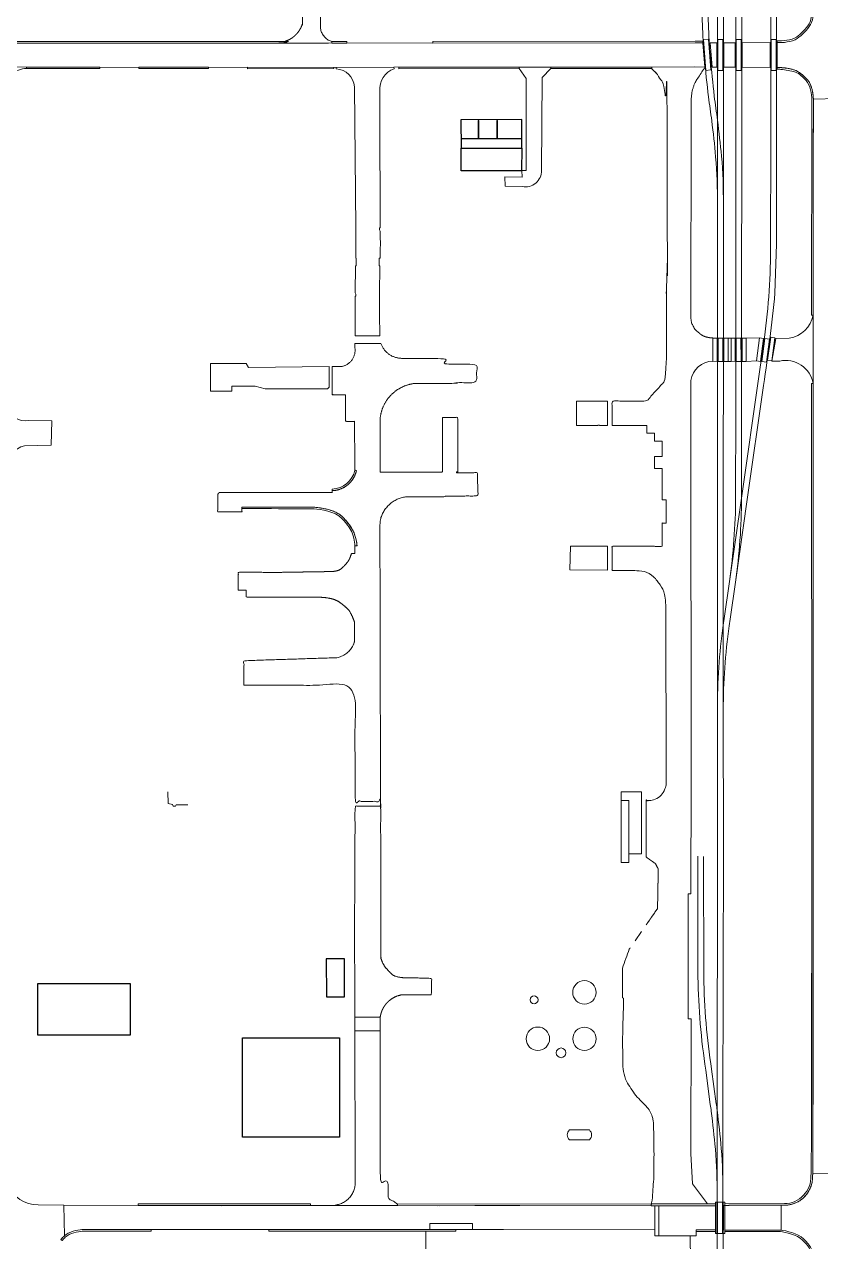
# Model space of a CAD drawing. Header units: millimetres. Extents: x 0 to 840, y 0 to 594.
# Drawn here: x 723.16 to 735.45, y 183.32 to 202.11 of the extents above; entities that cross this region are included whole.
import ezdxf

# ---------------------------------------------------------------- set-up
doc = ezdxf.new("R2010")
doc.units = ezdxf.units.MM
doc.layers.add('AC-0000-BESTAAND-co-06', color=1, linetype='Continuous')

msp = doc.modelspace()

# ---------------------------------------------------------------- linework, layer by layer
at = {"layer": 'AC-0000-BESTAAND-co-06', "linetype": 'Continuous', "lineweight": 13, "transparency": 33554687}
for p, q in [((733.634, 201.825), (733.664, 201.45)), ((733.745, 201.825), (733.852, 201.825)), ((733.961, 201.826), (734.135, 201.826)), ((734.244, 201.826), (734.674, 201.827)), ((735.341, 200.956), (735.707, 200.962)), ((734.759, 197.262), (734.7, 196.909)), ((728.261, 186.574), (728.652, 186.574)), ((735.741, 184.368), (735.332, 184.374)), ((734.845, 183.883), (734.846, 183.499)), ((729.356, 183.483), (729.356, 183.419)), ((733.829, 183.501), (733.529, 183.501))]:
    msp.add_line(p, q, dxfattribs=at)
at = {"layer": 'AC-0000-BESTAAND-co-06', "linetype": 'Continuous', "lineweight": 30, "transparency": 33554687}
msp.add_line((729.9, 200.346), (730.837, 200.346), dxfattribs=at)
at = {"layer": 'AC-0000-BESTAAND-co-06', "linetype": 'Continuous', "lineweight": 13, "transparency": 33554687, "flags": 128}
for points in [[(733.588, 220.795), (733.595, 205.233), (733.595, 203.928), (733.601, 203.082), (733.616, 202.438), (733.635, 201.959)], [(733.678, 220.794), (733.686, 203.929), (733.692, 203.084), (733.706, 202.441), (733.727, 201.955)], [(733.847, 154.975), (733.846, 162.846), (733.846, 164.163), (733.855, 180.526), (733.857, 181.816), (733.856, 183.302), (733.855, 184.029), (733.855, 185.349), (733.86, 189.422), (733.859, 191.528), (733.86, 192.82), (733.862, 199.331), (733.86, 200.628), (733.862, 201.931), (733.857, 220.789)], [(733.938, 154.975), (733.935, 156.29), (733.938, 162.847), (733.938, 164.162), (733.948, 181.824), (733.948, 182.005), (733.947, 183.304), (733.944, 184.02), (733.942, 185.344), (733.951, 189.418), (733.95, 191.526), (733.95, 192.834), (733.952, 199.332), (733.952, 201.936), (733.947, 220.791)], [(733.634, 201.825), (733.514, 201.825), (727.852, 201.819), (722.539, 201.82), (722.074, 201.821), (714.579, 201.822)], [(733.682, 201.399), (733.646, 201.877), (733.723, 201.882), (733.759, 201.406), (733.682, 201.399)], [(733.745, 201.825), (733.776, 201.449), (733.849, 201.448), (733.852, 201.825)], [(733.868, 201.399), (733.868, 201.877), (733.945, 201.876), (733.945, 201.399), (733.868, 201.399)], [(733.961, 201.826), (733.959, 201.448), (734.132, 201.446), (734.135, 201.826)], [(734.15, 201.397), (734.151, 201.874), (734.228, 201.874), (734.226, 201.397), (734.15, 201.397)], [(734.244, 201.826), (734.242, 201.446), (734.674, 201.443), (734.674, 201.827)], [(734.69, 201.395), (734.69, 201.874), (734.767, 201.874), (734.766, 201.396), (734.69, 201.395)], [(723.19, 201.45), (724.325, 201.449), (724.325, 201.426), (723.191, 201.426), (723.19, 201.45)], [(727.972, 201.444), (723.19, 201.45)], [(726.603, 201.423), (727.936, 201.425), (727.936, 201.444), (726.603, 201.446), (726.603, 201.423)], [(728.865, 201.447), (733.512, 201.451), (733.664, 201.45)], [(734.635, 196.924), (734.683, 197.279), (734.748, 197.27), (734.699, 196.915), (734.635, 196.924)], [(733.855, 196.908), (733.789, 196.907), (733.789, 197.267), (733.854, 197.266), (733.855, 196.908)], [(733.87, 196.907), (733.869, 197.266), (733.942, 197.267), (733.943, 196.907), (733.87, 196.907)], [(733.96, 196.906), (733.96, 197.266), (734.025, 197.265), (734.024, 196.906), (733.96, 196.906)], [(734.07, 196.906), (734.024, 196.906), (734.025, 197.265), (734.07, 197.265), (734.07, 196.906)], [(734.07, 196.906), (734.07, 197.265), (734.134, 197.265), (734.133, 196.908), (734.07, 196.906)], [(734.15, 196.904), (734.15, 197.266), (734.223, 197.266), (734.224, 196.907), (734.15, 196.904)], [(734.305, 196.906), (734.24, 196.906), (734.24, 197.265), (734.305, 197.265), (734.305, 196.906)], [(734.461, 196.913), (734.305, 196.906), (734.305, 197.265), (734.509, 197.269), (734.461, 196.913)], [(734.526, 196.904), (734.461, 196.913), (734.509, 197.269), (734.573, 197.261), (734.526, 196.904)], [(734.543, 196.905), (734.591, 197.262), (734.664, 197.252), (734.616, 196.896), (734.543, 196.905)], [(725.681, 190.064), (725.503, 190.063), (725.492, 190.041), (725.456, 190.041), (725.444, 190.066), (725.378, 190.084), (725.375, 190.263)], [(732.589, 187.964), (732.688, 188.107)], [(733.708, 183.903), (733.473, 184.211), (733.451, 184.683)], [(733.828, 183.873), (732.834, 183.873), (730.106, 183.878), (729.568, 183.875), (728.918, 183.879), (727.945, 183.878), (727.575, 183.878), (724.913, 183.878), (723.768, 183.882), (723.776, 183.41)], [(732.834, 183.873), (732.84, 183.903), (733.828, 183.903), (733.828, 183.873), (732.834, 183.873)], [(732.895, 183.873), (732.895, 183.503)], [(732.955, 183.873), (732.955, 183.412)], [(733.829, 183.449), (733.828, 183.928), (733.851, 183.928), (733.851, 183.449), (733.829, 183.449)], [(733.829, 183.501), (733.828, 183.873)], [(733.863, 183.449), (733.861, 183.928), (733.938, 183.928), (733.94, 183.449), (733.863, 183.449)], [(733.948, 183.449), (733.948, 183.928), (733.972, 183.928), (733.973, 183.449), (733.948, 183.449)], [(729.419, 183.507), (729.419, 183.6), (730.079, 183.601), (730.079, 183.508)], [(729.356, 183.419), (729.357, 183.188), (729.335, 183.188)], [(729.356, 183.507), (730.557, 183.51), (732.895, 183.503), (732.895, 183.412), (733.439, 183.412)], [(733.447, 182.657), (733.439, 183.412), (733.529, 183.412), (733.529, 183.501)], [(733.529, 183.501), (733.829, 183.501), (733.829, 183.477), (733.529, 183.477), (733.529, 183.501)]]:
    msp.add_lwpolyline(points, dxfattribs=at)
for points in [[(734.047, 193.511, 0.032628), (734.141, 194.802), (734.141, 194.802), (734.143, 196.141), (734.145, 201.931), (734.145, 220.789)], [(734.137, 193.499, 0.036963), (734.231, 194.798), (734.231, 194.798), (734.233, 196.134), (734.235, 201.934), (734.236, 220.788)], [(733.859, 191.528, -0.036124), (733.95, 192.834), (733.95, 192.834), (733.965, 192.939), (734.047, 193.511), (734.231, 194.798), (734.505, 196.712), (734.584, 197.276), (734.584, 197.276, 0.035355), (734.681, 198.717), (734.681, 198.717), (734.684, 200.272), (734.684, 201.976), (734.682, 220.669)], [(733.95, 191.526, -0.034923), (734.04, 192.823), (734.04, 192.823), (734.054, 192.926), (734.137, 193.499), (734.318, 194.774), (734.571, 196.537), (734.571, 196.537, 0.016347), (734.747, 197.961), (734.747, 197.961), (734.772, 198.718), (734.773, 200.272), (734.774, 201.977), (734.772, 220.669)], [(722.895, 201.099, -0.468645), (723.191, 201.426), (723.191, 201.426), (723.19, 201.45), (723.191, 201.426), (723.19, 201.45), (722.379, 201.451)], [(730.797, 201.449), (730.797, 201.426), (730.907, 201.271), (730.906, 199.853), (730.842, 199.853), (730.843, 199.75), (730.578, 199.753), (730.583, 199.61), (730.846, 199.605), (730.846, 199.605, 0.472704), (731.144, 199.854), (731.144, 199.854), (731.151, 201.29), (731.287, 201.425), (731.287, 201.449)], [(734.759, 197.262), (734.969, 197.265), (734.969, 197.265, 0.32724), (735.337, 197.622)], [(733.451, 184.683), (733.455, 186.759), (733.409, 186.758), (733.409, 188.688), (733.45, 188.689), (733.452, 190.425), (733.449, 196.004), (733.448, 196.611), (733.448, 196.611, -0.360069), (733.789, 196.911), (733.789, 196.911), (733.791, 197.268)], [(734.7, 196.909), (734.823, 196.911), (734.823, 196.911, -0.423892), (735.338, 196.568)], [(722.887, 195.267, -0.350428), (723.16, 195.604), (723.16, 195.604), (723.572, 195.613), (723.581, 195.991), (723.224, 195.992), (723.224, 195.992, -0.385621), (722.896, 196.205)], [(733.555, 189.268), (733.559, 187.403), (733.559, 187.403, 0.033825), (733.68, 185.969), (733.68, 185.969), (733.75, 185.438)], [(733.647, 189.266), (733.649, 187.404), (733.649, 187.404, 0.03488), (733.77, 185.983), (733.77, 185.983), (733.842, 185.45)], [(731.882, 185.044), (731.575, 185.044), (731.575, 185.044, 0.468182), (731.576, 184.893), (731.576, 184.893), (731.882, 184.893), (731.882, 184.893, 0.462303), (731.882, 185.044)], [(723.768, 183.882), (723.372, 183.888), (723.372, 183.888, -0.296047), (722.9, 184.197), (722.9, 184.197), (722.9, 184.197)]]:
    msp.add_lwpolyline(points, format="xyb", dxfattribs=at)
for points in [[(728.135, 201.82), (728.135, 201.845), (727.904, 201.845), (727.904, 201.82)], [(729.464, 201.821), (733.514, 201.825), (733.634, 201.825), (733.634, 201.849), (733.514, 201.849), (729.464, 201.846)], [(724.925, 201.448), (726.003, 201.446), (726.003, 201.427), (724.925, 201.428)], [(728.939, 201.424), (730.797, 201.426), (730.797, 201.449), (728.94, 201.447)], [(732.845, 201.426), (732.845, 201.45), (731.287, 201.449), (731.287, 201.425)], [(726.617, 196.815), (727.864, 196.826), (727.864, 196.507), (727.84, 196.482), (726.875, 196.482), (726.723, 196.524), (726.363, 196.524), (726.363, 196.448), (726.033, 196.448), (726.033, 196.875), (726.584, 196.874)], [(732.16, 196.294), (731.683, 196.294), (731.683, 195.918), (732.011, 195.918), (732.011, 195.922), (732.041, 195.922), (732.041, 195.918), (732.16, 195.918)], [(731.593, 194.054), (732.16, 194.054), (732.16, 193.683), (731.583, 193.69)], [(727.575, 183.878), (727.575, 183.902), (724.913, 183.902), (724.913, 183.878), (726.205, 183.876)], [(728.918, 183.903), (732.839, 183.897), (732.834, 183.873), (730.807, 183.877), (730.121, 183.878), (729.542, 183.875), (728.918, 183.879)], [(727.693, 183.483), (729.356, 183.483), (729.821, 183.484), (729.821, 183.508), (729.356, 183.507), (726.931, 183.508), (726.931, 183.483)]]:
    msp.add_lwpolyline(points, close=True, dxfattribs=at)
for points in [[(728.264, 197.301), (728.646, 197.301), (728.642, 197.642), (728.642, 197.763), (728.644, 197.913), (728.642, 197.913), (728.642, 197.943), (728.644, 197.948), (728.649, 198.384), (728.636, 198.384), (728.636, 198.498), (728.651, 198.498), (728.652, 198.648), (728.657, 198.711), (728.653, 198.838), (728.653, 198.916), (728.642, 198.939), (728.642, 198.969), (728.653, 198.969), (728.649, 200.733), (728.649, 200.796), (728.648, 201.08), (728.648, 201.08, -0.346985), (728.866, 201.422), (728.866, 201.422), (728.865, 201.447), (727.972, 201.444), (727.975, 201.421), (727.975, 201.421, -0.372184), (728.255, 201.147), (728.255, 201.147), (728.275, 198.969), (728.276, 198.969), (728.276, 198.939), (728.276, 198.937), (728.278, 198.7), (728.275, 198.498), (728.282, 198.498), (728.282, 198.384), (728.273, 198.384), (728.267, 197.966), (728.276, 197.943), (728.276, 197.913), (728.266, 197.913), (728.266, 197.911), (728.266, 197.855), (728.265, 197.615), (728.267, 197.554)], [(730.797, 201.449), (731.287, 201.449), (731.287, 201.425), (731.151, 201.29), (731.144, 199.854), (731.144, 199.854, -0.472704), (730.846, 199.605), (730.846, 199.605), (730.583, 199.61), (730.578, 199.753), (730.843, 199.75), (730.842, 199.853), (730.906, 199.853), (730.907, 201.271), (730.797, 201.426)], [(735.314, 196.568), (735.338, 196.568), (735.339, 189.913), (735.335, 185.02), (735.332, 184.374), (735.328, 184.33), (735.328, 184.33, -0.417578), (734.901, 183.883), (734.901, 183.883), (733.972, 183.881), (733.972, 183.905), (734.895, 183.907), (734.895, 183.907, 0.417578), (735.304, 184.335), (735.304, 184.335), (735.308, 184.375), (735.311, 185.02), (735.315, 189.913)], [(728.285, 195.22, -0.342726), (727.912, 194.912), (727.912, 194.912), (727.912, 194.936), (727.912, 194.936, 0.33928), (728.262, 195.228), (728.262, 195.228), (728.285, 195.22)]]:
    msp.add_lwpolyline(points, format="xyb", close=True, dxfattribs=at)
at = {"layer": 'AC-0000-BESTAAND-co-06', "linetype": 'Continuous', "lineweight": 30, "transparency": 33554687, "flags": 128}
for points in [[(730.837, 200.197), (730.837, 200.639), (729.9, 200.637), (729.901, 200.198)], [(730.178, 200.346), (730.178, 200.625), (730.167, 200.625), (730.167, 200.346)], [(730.463, 200.346), (730.463, 200.625), (730.452, 200.625), (730.452, 200.346)], [(729.901, 200.198), (730.837, 200.197), (730.836, 199.846), (729.901, 199.847), (729.901, 200.198)], [(728.103, 187.101), (728.102, 187.687), (727.82, 187.686), (727.821, 187.1), (728.103, 187.101)], [(728.023, 184.933), (726.529, 184.933), (726.529, 186.468), (728.023, 186.468), (728.023, 184.933)]]:
    msp.add_lwpolyline(points, dxfattribs=at)
at = {"layer": 'AC-0000-BESTAAND-co-06', "linetype": 'Continuous', "lineweight": 0, "transparency": 33554687, "flags": 128}
msp.add_lwpolyline([(732.492, 189.305), (732.688, 189.305), (732.688, 190.265), (732.371, 190.265), (732.372, 189.171), (732.492, 189.171)], close=True, dxfattribs=at)
msp.add_lwpolyline([(732.492, 189.305), (732.491, 190.131), (732.371, 190.131)], dxfattribs=at)
at = {"layer": 'AC-0000-BESTAAND-co-06', "linetype": 'Continuous', "lineweight": 30, "transparency": 33554687, "flags": 128}
msp.add_lwpolyline([(724.799, 186.513), (724.799, 187.301), (723.362, 187.302), (723.362, 186.514)], close=True, dxfattribs=at)
at = {"layer": 'AC-0000-BESTAAND-co-06', "linetype": 'Continuous', "lineweight": 13, "transparency": 33554687}
for centre, radius in [((731.806, 187.168), 0.181), ((731.028, 187.053), 0.0612), ((731.087, 186.452), 0.181), ((731.806, 186.451), 0.18), ((731.446, 186.235), 0.075)]:
    msp.add_circle(centre, radius, dxfattribs=at)
msp.add_arc((723.647, 200.795), 0.0504, 0, 0, dxfattribs=at)
for points, knots in [([(734.783, 201.442), (734.784, 201.57), (734.784, 201.699), (734.784, 201.827), (734.86, 201.824), (735.013, 201.835), (735.091, 201.889), (735.165, 201.94), (735.246, 202.027), (735.296, 202.104), (735.331, 202.16), (735.342, 202.259), (735.341, 202.312), (735.341, 202.386), (735.341, 202.459), (735.34, 202.532), (735.342, 204.75), (735.344, 206.967), (735.346, 209.184), (735.345, 212.496), (735.344, 215.807), (735.344, 219.119)], [0, 0, 0, 0, 0.333333, 0.333333, 0.333333, 0.460136, 0.460136, 0.460136, 0.580529, 0.580529, 0.580529, 0.666667, 0.666667, 0.666667, 0.777778, 0.777778, 0.777778, 0.888889, 0.888889, 0.888889, 1, 1, 1, 1]), ([(735.341, 202.312), (735.341, 202.386), (735.341, 202.459), (735.34, 202.532), (735.341, 203.884), (735.342, 205.236), (735.343, 206.588), (735.334, 206.588), (735.325, 206.588), (735.316, 206.588), (735.316, 206.488), (735.316, 206.389), (735.316, 206.289), (735.317, 206.198), (735.317, 206.107), (735.318, 206.015), (735.318, 205.986), (735.318, 205.956), (735.319, 205.926), (735.318, 204.795), (735.317, 203.664), (735.316, 202.532), (735.316, 202.46), (735.317, 202.387), (735.317, 202.315), (735.318, 202.264), (735.307, 202.169), (735.274, 202.116), (735.227, 202.043), (735.149, 201.958), (735.079, 201.911), (735.004, 201.86), (734.857, 201.852), (734.784, 201.856), (734.784, 201.846), (734.784, 201.837), (734.784, 201.827), (734.86, 201.824), (735.013, 201.835), (735.091, 201.889), (735.165, 201.94), (735.246, 202.027), (735.296, 202.104), (735.331, 202.16), (735.342, 202.259), (735.341, 202.312)], [0, 0, 0, 0, 0.066667, 0.066667, 0.066667, 0.133333, 0.133333, 0.133333, 0.2, 0.2, 0.2, 0.24, 0.24, 0.24, 0.28, 0.28, 0.28, 0.32, 0.32, 0.32, 0.36, 0.36, 0.36, 0.4, 0.4, 0.4, 0.451722, 0.451722, 0.451722, 0.523705, 0.523705, 0.523705, 0.6, 0.6, 0.6, 0.8, 0.8, 0.8, 0.876082, 0.876082, 0.876082, 0.948317, 0.948317, 0.948317, 1, 1, 1, 1]), ([(733.635, 201.959), (733.639, 201.837), (733.647, 201.714), (733.659, 201.593), (733.678, 201.391), (733.697, 201.189), (733.721, 200.988), (733.737, 200.865), (733.756, 200.743), (733.772, 200.621), (733.796, 200.436), (733.816, 200.25), (733.832, 200.064), (733.854, 199.821), (733.861, 199.574), (733.862, 199.331)], [0, 0, 0, 0, 0.138952, 0.138952, 0.138952, 0.369569, 0.369569, 0.369569, 0.509907, 0.509907, 0.509907, 0.721989, 0.721989, 0.721989, 1, 1, 1, 1]), ([(733.727, 201.955), (733.732, 201.836), (733.739, 201.716), (733.751, 201.596), (733.77, 201.398), (733.787, 201.199), (733.811, 201.001), (733.826, 200.877), (733.845, 200.753), (733.86, 200.628), (733.884, 200.444), (733.905, 200.26), (733.923, 200.075), (733.947, 199.829), (733.951, 199.578), (733.952, 199.332)], [0, 0, 0, 0, 0.136568, 0.136568, 0.136568, 0.363525, 0.363525, 0.363525, 0.506293, 0.506293, 0.506293, 0.717533, 0.717533, 0.717533, 1, 1, 1, 1]), ([(734.783, 201.418), (734.801, 201.418), (734.819, 201.416), (734.837, 201.414), (734.913, 201.407), (734.988, 201.394), (735.063, 201.371), (735.132, 201.35), (735.183, 201.288), (735.23, 201.24), (735.296, 201.172), (735.315, 201.02), (735.317, 200.953), (735.316, 199.842), (735.314, 198.732), (735.313, 197.622), (735.321, 197.622), (735.329, 197.622), (735.337, 197.622), (735.338, 198.733), (735.34, 199.845), (735.341, 200.956), (735.339, 201.026), (735.319, 201.183), (735.251, 201.254), (735.201, 201.306), (735.135, 201.365), (735.073, 201.394), (734.992, 201.431), (734.862, 201.444), (734.783, 201.442), (734.783, 201.434), (734.783, 201.426), (734.783, 201.418)], [0, 0, 0, 0, 0.013526, 0.013526, 0.013526, 0.071354, 0.071354, 0.071354, 0.124592, 0.124592, 0.124592, 0.2, 0.2, 0.2, 0.4, 0.4, 0.4, 0.5, 0.5, 0.5, 0.6, 0.6, 0.6, 0.674953, 0.674953, 0.674953, 0.729278, 0.729278, 0.729278, 0.8, 0.8, 0.8, 1, 1, 1, 1]), ([(727.635, 194.656), (727.341, 194.657), (727.048, 194.658), (726.755, 194.658), (726.676, 194.659), (726.596, 194.659), (726.517, 194.659), (726.517, 194.651), (726.517, 194.643), (726.517, 194.635), (726.596, 194.635), (726.676, 194.635), (726.755, 194.634), (727.047, 194.634), (727.339, 194.633), (727.631, 194.632), (727.73, 194.624), (727.957, 194.59), (728.057, 194.487), (728.109, 194.434), (728.164, 194.368), (728.2, 194.304), (728.24, 194.234), (728.26, 194.127), (728.263, 194.06), (728.274, 194.06), (728.285, 194.061), (728.296, 194.061), (728.29, 194.132), (728.265, 194.242), (728.222, 194.315), (728.182, 194.382), (728.126, 194.451), (728.071, 194.508), (727.969, 194.614), (727.737, 194.648), (727.635, 194.656)], [0, 0, 0, 0, 0.071429, 0.071429, 0.071429, 0.142857, 0.142857, 0.142857, 0.285714, 0.285714, 0.285714, 0.428571, 0.428571, 0.428571, 0.571429, 0.571429, 0.571429, 0.6402, 0.6402, 0.6402, 0.675803, 0.675803, 0.675803, 0.714286, 0.714286, 0.714286, 0.857143, 0.857143, 0.857143, 0.896051, 0.896051, 0.896051, 0.932094, 0.932094, 0.932094, 1, 1, 1, 1]), ([(732.514, 187.856), (732.509, 187.848), (732.503, 187.841), (732.498, 187.833), (732.463, 187.737), (732.427, 187.64), (732.392, 187.544), (732.393, 187.39), (732.393, 187.236), (732.394, 187.082), (732.399, 187.081), (732.405, 187.081), (732.411, 187.08), (732.406, 186.875), (732.401, 186.669), (732.396, 186.464), (732.396, 186.34), (732.397, 186.217), (732.398, 186.093), (732.399, 186.008), (732.411, 185.882), (732.457, 185.797), (732.497, 185.723), (732.546, 185.646), (732.602, 185.577), (732.656, 185.51), (732.721, 185.454), (732.777, 185.392), (732.816, 185.349), (732.842, 185.28), (732.859, 185.236), (732.862, 185.217), (732.866, 185.197), (732.87, 185.178), (732.871, 185.157), (732.872, 185.136), (732.873, 185.116), (732.876, 184.967), (732.879, 184.818), (732.881, 184.668), (732.879, 184.541), (732.878, 184.414), (732.876, 184.287), (732.868, 184.179), (732.86, 184.07), (732.852, 183.962), (732.846, 183.932), (732.84, 183.903), (732.834, 183.873)], [0, 0, 0, 0, 0.125, 0.125, 0.125, 0.25, 0.25, 0.25, 0.375, 0.375, 0.375, 0.5, 0.5, 0.5, 0.625, 0.625, 0.625, 0.75, 0.75, 0.75, 0.787984, 0.787984, 0.787984, 0.820988, 0.820988, 0.820988, 0.852981, 0.852981, 0.852981, 0.875, 0.875, 0.875, 0.895833, 0.895833, 0.895833, 0.916667, 0.916667, 0.916667, 0.9375, 0.9375, 0.9375, 0.958333, 0.958333, 0.958333, 0.979167, 0.979167, 0.979167, 1, 1, 1, 1]), ([(733.842, 185.45), (733.845, 185.417), (733.852, 185.383), (733.855, 185.349), (733.878, 185.152), (733.902, 184.956), (733.918, 184.759), (733.939, 184.514), (733.944, 184.265), (733.944, 184.02)], [0, 0, 0, 0, 0.070911, 0.070911, 0.070911, 0.485067, 0.485067, 0.485067, 1, 1, 1, 1]), ([(733.75, 185.438), (733.754, 185.403), (733.76, 185.369), (733.764, 185.334), (733.787, 185.139), (733.81, 184.944), (733.828, 184.75), (733.849, 184.511), (733.854, 184.268), (733.855, 184.029)], [0, 0, 0, 0, 0.074514, 0.074514, 0.074514, 0.48969, 0.48969, 0.48969, 1, 1, 1, 1]), ([(729.356, 183.507), (728.548, 183.507), (727.739, 183.507), (726.931, 183.508), (726.318, 183.508), (725.705, 183.508), (725.092, 183.509), (724.744, 183.508), (724.396, 183.507), (724.048, 183.507), (723.979, 183.498), (723.843, 183.478), (723.776, 183.41), (723.758, 183.392), (723.74, 183.374), (723.723, 183.355)], [0, 0, 0, 0, 0.166667, 0.166667, 0.166667, 0.333333, 0.333333, 0.333333, 0.5, 0.5, 0.5, 0.8954, 0.8954, 0.8954, 1, 1, 1, 1]), ([(723.74, 183.337), (723.756, 183.355), (723.774, 183.372), (723.79, 183.39), (723.855, 183.455), (723.986, 183.474), (724.053, 183.483), (724.399, 183.483), (724.746, 183.484), (725.092, 183.485), (725.101, 183.485), (725.109, 183.485), (725.117, 183.485), (725.117, 183.487), (725.117, 183.489), (725.117, 183.492), (725.117, 183.497), (725.117, 183.503), (725.117, 183.509), (725.109, 183.509), (725.101, 183.509), (725.092, 183.509), (724.744, 183.508), (724.396, 183.507), (724.048, 183.507), (723.979, 183.498), (723.843, 183.478), (723.776, 183.41), (723.758, 183.392), (723.74, 183.374), (723.723, 183.355), (723.729, 183.349), (723.734, 183.343), (723.74, 183.337), (723.74, 183.337), (723.74, 183.337), (723.74, 183.337)], [0, 0, 0, 0, 0.034437, 0.034437, 0.034437, 0.166667, 0.166667, 0.166667, 0.208333, 0.208333, 0.208333, 0.25, 0.25, 0.25, 0.291667, 0.291667, 0.291667, 0.333333, 0.333333, 0.333333, 0.416667, 0.416667, 0.416667, 0.5, 0.5, 0.5, 0.6318, 0.6318, 0.6318, 0.666667, 0.666667, 0.666667, 0.833333, 0.833333, 0.833333, 1, 1, 1, 1]), ([(735.342, 172.438), (735.341, 174.583), (735.341, 176.729), (735.34, 178.874), (735.339, 180.268), (735.339, 181.662), (735.338, 183.055), (735.338, 183.103), (735.327, 183.185), (735.298, 183.234), (735.271, 183.28), (735.227, 183.328), (735.187, 183.366), (735.1, 183.451), (734.921, 183.487), (734.835, 183.499), (734.548, 183.499), (734.26, 183.5), (733.973, 183.5)], [0, 0, 0, 0, 0.166667, 0.166667, 0.166667, 0.333333, 0.333333, 0.333333, 0.416547, 0.416547, 0.416547, 0.495382, 0.495382, 0.495382, 0.666667, 0.666667, 0.666667, 1, 1, 1, 1]), ([(733.973, 183.476), (734.259, 183.476), (734.545, 183.475), (734.831, 183.475), (734.914, 183.464), (735.088, 183.428), (735.173, 183.346), (735.21, 183.31), (735.251, 183.266), (735.276, 183.223), (735.303, 183.176), (735.314, 183.098), (735.314, 183.053), (735.314, 182.877), (735.315, 182.702), (735.316, 182.527), (735.316, 181.309), (735.316, 180.091), (735.316, 178.874), (735.315, 176.984), (735.315, 175.094), (735.314, 173.204), (735.315, 172.979), (735.316, 172.755), (735.317, 172.53), (735.317, 172.5), (735.317, 172.469), (735.318, 172.438), (735.317, 172.086), (735.316, 171.734), (735.316, 171.382), (735.316, 170.467), (735.316, 169.552), (735.317, 168.637), (735.326, 168.636), (735.334, 168.635), (735.343, 168.635), (735.342, 169.55), (735.341, 170.466), (735.34, 171.382), (735.34, 171.734), (735.341, 172.086), (735.342, 172.438), (735.341, 174.583), (735.341, 176.729), (735.34, 178.874), (735.339, 180.268), (735.339, 181.662), (735.338, 183.055), (735.338, 183.103), (735.327, 183.185), (735.298, 183.234), (735.271, 183.28), (735.227, 183.328), (735.187, 183.366), (735.1, 183.451), (734.921, 183.487), (734.835, 183.499), (734.548, 183.499), (734.26, 183.5), (733.973, 183.5), (733.973, 183.492), (733.973, 183.484), (733.973, 183.476)], [0, 0, 0, 0, 0.166667, 0.166667, 0.166667, 0.253598, 0.253598, 0.253598, 0.291884, 0.291884, 0.291884, 0.333333, 0.333333, 0.333333, 0.354167, 0.354167, 0.354167, 0.375, 0.375, 0.375, 0.395833, 0.395833, 0.395833, 0.416667, 0.416667, 0.416667, 0.4375, 0.4375, 0.4375, 0.458333, 0.458333, 0.458333, 0.479167, 0.479167, 0.479167, 0.5, 0.5, 0.5, 0.541667, 0.541667, 0.541667, 0.583333, 0.583333, 0.583333, 0.625, 0.625, 0.625, 0.666667, 0.666667, 0.666667, 0.708274, 0.708274, 0.708274, 0.747691, 0.747691, 0.747691, 0.833333, 0.833333, 0.833333, 0.916667, 0.916667, 0.916667, 1, 1, 1, 1])]:
    msp.add_open_spline(points, degree=3, knots=knots, dxfattribs=at)
for points, weights, knots in [([(714.579, 201.822), (713.99, 201.823), (713.402, 201.823), (712.814, 201.824), (712.638, 201.831), (712.508, 201.948), (712.483, 202.122), (712.481, 202.257), (712.48, 202.391), (712.478, 202.526), (712.479, 204.121), (712.479, 205.716), (712.48, 207.312), (712.478, 207.378), (712.483, 207.458), (712.492, 207.526), (712.5, 207.586), (712.534, 207.647), (712.562, 207.706), (712.592, 207.77), (712.697, 207.808), (712.729, 207.831), (717.526, 207.839), (722.324, 207.846), (727.121, 207.853), (727.146, 207.854), (727.187, 207.853), (727.212, 207.841), (727.252, 207.822), (727.292, 207.791), (727.328, 207.755), (727.367, 207.715), (727.403, 207.671), (727.423, 207.627), (727.45, 207.568), (727.451, 207.471), (727.448, 207.412), (727.448, 206.957), (727.447, 206.502), (727.446, 206.047), (727.449, 205.837), (727.453, 205.628), (727.457, 205.418), (727.458, 204.549), (727.46, 203.679), (727.462, 202.809), (727.461, 202.716), (727.46, 202.622), (727.46, 202.528), (727.456, 202.509), (727.452, 202.489), (727.448, 202.469), (727.448, 202.46), (727.448, 202.451), (727.448, 202.442), (727.449, 202.416), (727.45, 202.389), (727.451, 202.363), (727.452, 202.284), (727.453, 202.205), (727.454, 202.126), (727.415, 201.99), (727.317, 201.889), (727.183, 201.846), (727.183, 201.837), (727.183, 201.828), (727.183, 201.82)], [1, 1, 1, 1, 0.845519897416, 0.845519897416, 1, 1, 1, 1, 1, 1, 1, 1, 1, 1, 1, 1, 1, 1, 1, 1, 1, 1, 1, 1, 1, 1, 1, 1, 1, 1, 1, 1, 1, 1, 1, 1, 1, 1, 1, 1, 1, 1, 1, 1, 1, 1, 1, 1, 1, 1, 1, 1, 1, 1, 1, 1, 1, 1, 1, 0.920719024943, 0.920719024943, 1, 1, 1, 1], [0, 0, 0, 0, 0.111111, 0.111111, 0.111111, 0.222222, 0.222222, 0.222222, 0.277778, 0.277778, 0.277778, 0.333333, 0.333333, 0.333333, 0.371983, 0.371983, 0.371983, 0.406844, 0.406844, 0.406844, 0.444444, 0.444444, 0.444444, 0.555556, 0.555556, 0.555556, 0.572299, 0.572299, 0.572299, 0.598429, 0.598429, 0.598429, 0.6274, 0.6274, 0.6274, 0.666667, 0.666667, 0.666667, 0.680556, 0.680556, 0.680556, 0.694444, 0.694444, 0.694444, 0.708333, 0.708333, 0.708333, 0.722222, 0.722222, 0.722222, 0.736111, 0.736111, 0.736111, 0.75, 0.75, 0.75, 0.763889, 0.763889, 0.763889, 0.777778, 0.777778, 0.777778, 0.888889, 0.888889, 0.888889, 1, 1, 1, 1]), ([(712.729, 207.831), (712.734, 207.825), (712.738, 207.819), (712.743, 207.812), (712.713, 207.789), (712.611, 207.753), (712.582, 207.691), (712.556, 207.635), (712.524, 207.578), (712.516, 207.521), (712.507, 207.455), (712.502, 207.377), (712.504, 207.312), (712.504, 206.839), (712.504, 206.367), (712.504, 205.894), (712.505, 204.896), (712.506, 203.897), (712.506, 202.899), (712.505, 202.878), (712.504, 202.857), (712.503, 202.836), (712.504, 202.816), (712.504, 202.796), (712.504, 202.775), (712.504, 202.692), (712.503, 202.609), (712.502, 202.526), (712.504, 202.394), (712.505, 202.261), (712.507, 202.129), (712.53, 201.966), (712.653, 201.855), (712.818, 201.848), (713.405, 201.847), (713.992, 201.847), (714.579, 201.846), (714.579, 201.846), (714.579, 201.846), (714.579, 201.846), (717.077, 201.846), (719.575, 201.846), (722.074, 201.845), (722.229, 201.845), (722.384, 201.845), (722.539, 201.844), (724.087, 201.845), (725.635, 201.845), (727.183, 201.846), (727.183, 201.837), (727.183, 201.828), (727.183, 201.82), (725.635, 201.82), (724.087, 201.82), (722.539, 201.82), (722.384, 201.821), (722.229, 201.821), (722.074, 201.821), (719.575, 201.822), (717.077, 201.822), (714.579, 201.822), (713.99, 201.823), (713.402, 201.823), (712.814, 201.824), (712.638, 201.831), (712.508, 201.948), (712.483, 202.122), (712.481, 202.257), (712.48, 202.391), (712.478, 202.526), (712.479, 204.121), (712.479, 205.716), (712.48, 207.312), (712.478, 207.378), (712.483, 207.458), (712.492, 207.526), (712.5, 207.586), (712.534, 207.647), (712.562, 207.706), (712.592, 207.77), (712.697, 207.808), (712.729, 207.831)], [1, 1, 1, 1, 1, 1, 1, 1, 1, 1, 1, 1, 1, 1, 1, 1, 1, 1, 1, 1, 1, 1, 1, 1, 1, 1, 1, 1, 1, 1, 1, 0.845519897416, 0.845519897416, 1, 1, 1, 1, 1, 1, 1, 1, 1, 1, 1, 1, 1, 1, 1, 1, 1, 1, 1, 1, 1, 1, 1, 1, 1, 1, 1, 1, 1, 1, 1, 0.845519897416, 0.845519897416, 1, 1, 1, 1, 1, 1, 1, 1, 1, 1, 1, 1, 1, 1, 1, 1], [0, 0, 0, 0, 0.083333, 0.083333, 0.083333, 0.111646, 0.111646, 0.111646, 0.137301, 0.137301, 0.137301, 0.166667, 0.166667, 0.166667, 0.180556, 0.180556, 0.180556, 0.194444, 0.194444, 0.194444, 0.208333, 0.208333, 0.208333, 0.222222, 0.222222, 0.222222, 0.236111, 0.236111, 0.236111, 0.25, 0.25, 0.25, 0.333333, 0.333333, 0.333333, 0.416667, 0.416667, 0.416667, 0.5, 0.5, 0.5, 0.527778, 0.527778, 0.527778, 0.555556, 0.555556, 0.555556, 0.583333, 0.583333, 0.583333, 0.604167, 0.604167, 0.604167, 0.625, 0.625, 0.625, 0.645833, 0.645833, 0.645833, 0.666667, 0.666667, 0.666667, 0.75, 0.75, 0.75, 0.833333, 0.833333, 0.833333, 0.875, 0.875, 0.875, 0.916667, 0.916667, 0.916667, 0.945654, 0.945654, 0.945654, 0.9718, 0.9718, 0.9718, 1, 1, 1, 1]), ([(727.904, 201.82), (727.904, 201.828), (727.904, 201.836), (727.904, 201.845), (727.778, 201.882), (727.71, 201.994), (727.735, 202.123), (727.731, 202.258), (727.727, 202.393), (727.723, 202.528), (727.719, 202.528), (727.714, 202.528), (727.71, 202.528), (727.71, 202.622), (727.71, 202.715), (727.71, 202.808), (727.724, 202.809), (727.738, 202.809), (727.752, 202.809), (727.752, 202.872), (727.752, 202.935), (727.753, 202.998), (727.759, 202.999), (727.765, 202.999), (727.771, 202.999), (727.772, 204.467), (727.773, 205.934), (727.774, 207.401), (727.775, 207.446), (727.785, 207.548), (727.828, 207.593), (727.876, 207.643), (727.94, 207.695), (728, 207.732), (728.045, 207.759), (728.115, 207.773), (728.159, 207.776), (728.65, 207.778), (729.141, 207.78), (729.632, 207.782), (729.633, 207.801), (729.635, 207.82), (729.636, 207.839), (730.523, 207.837), (731.41, 207.836), (732.297, 207.835)], [1, 1, 1, 1, 0.825137309901, 0.825137309901, 1, 1, 1, 1, 1, 1, 1, 1, 1, 1, 1, 1, 1, 1, 1, 1, 1, 1, 1, 1, 1, 1, 1, 1, 1, 1, 1, 1, 1, 1, 1, 1, 1, 1, 1, 1, 1, 1, 1, 1], [0, 0, 0, 0, 0.2, 0.2, 0.2, 0.4, 0.4, 0.4, 0.428571, 0.428571, 0.428571, 0.457143, 0.457143, 0.457143, 0.485714, 0.485714, 0.485714, 0.514286, 0.514286, 0.514286, 0.542857, 0.542857, 0.542857, 0.571429, 0.571429, 0.571429, 0.6, 0.6, 0.6, 0.667911, 0.667911, 0.667911, 0.743579, 0.743579, 0.743579, 0.8, 0.8, 0.8, 0.866667, 0.866667, 0.866667, 0.933333, 0.933333, 0.933333, 1, 1, 1, 1]), ([(732.76, 188.211), (732.818, 188.294), (732.877, 188.378), (732.935, 188.462), (732.938, 188.638), (732.941, 188.815), (732.945, 188.991), (732.945, 189.019), (732.945, 189.047), (732.945, 189.075), (732.93, 189.102), (732.916, 189.129), (732.902, 189.156), (732.855, 189.189), (732.808, 189.222), (732.76, 189.255), (732.76, 189.546), (732.76, 189.836), (732.76, 190.127), (732.774, 190.127), (732.787, 190.127), (732.8, 190.127), (732.973, 190.135), (733.086, 190.266), (733.068, 190.438), (733.066, 191.359), (733.065, 192.281), (733.063, 193.202), (733.064, 193.219), (733.062, 193.238), (733.059, 193.255), (733.047, 193.31), (733.023, 193.366), (732.995, 193.42), (732.968, 193.472), (732.936, 193.517), (732.895, 193.561), (732.862, 193.597), (732.82, 193.623), (732.781, 193.644), (732.731, 193.67), (732.654, 193.678), (732.604, 193.677), (732.48, 193.679), (732.356, 193.681), (732.232, 193.682), (732.232, 193.806), (732.232, 193.93), (732.232, 194.054), (732.49, 194.054), (732.747, 194.053), (733.005, 194.052), (733.005, 194.172), (733.005, 194.292), (733.006, 194.412), (733.026, 194.412), (733.046, 194.412), (733.066, 194.412), (733.066, 194.532), (733.066, 194.652), (733.066, 194.772), (733.046, 194.772), (733.026, 194.772), (733.006, 194.772), (733.007, 194.932), (733.007, 195.092), (733.007, 195.252), (732.967, 195.252), (732.927, 195.253), (732.887, 195.253), (732.888, 195.314), (732.888, 195.376), (732.888, 195.438), (732.928, 195.438), (732.968, 195.438), (733.008, 195.437), (733.008, 195.517), (733.008, 195.597), (733.008, 195.677), (732.968, 195.678), (732.928, 195.678), (732.888, 195.678), (732.888, 195.718), (732.889, 195.758), (732.889, 195.798), (732.849, 195.798), (732.809, 195.798), (732.769, 195.798), (732.769, 195.838), (732.769, 195.878), (732.769, 195.918), (732.59, 195.918), (732.411, 195.918), (732.232, 195.918), (732.232, 196.043), (732.232, 196.169), (732.232, 196.294), (732.409, 196.294), (732.586, 196.294), (732.763, 196.294), (732.865, 196.404), (732.966, 196.515), (733.068, 196.625), (733.07, 197.059), (733.071, 197.494), (733.072, 197.928), (733.073, 197.928), (733.073, 197.928), (733.073, 197.928), (733.073, 197.938), (733.073, 197.948), (733.073, 197.958), (733.073, 197.959), (733.073, 197.96), (733.072, 197.961), (733.073, 198.113), (733.073, 198.264), (733.074, 198.416), (733.081, 198.42), (733.088, 198.423), (733.094, 198.426), (733.094, 198.436), (733.094, 198.446), (733.094, 198.456), (733.088, 198.46), (733.081, 198.463), (733.074, 198.467), (733.076, 199.283), (733.079, 200.099), (733.081, 200.915), (733.078, 200.986), (733.062, 201.075), (733.035, 201.146), (733.015, 201.198), (732.986, 201.251), (732.959, 201.302), (732.932, 201.352), (732.871, 201.393), (732.845, 201.426), (732.845, 201.434), (732.845, 201.442), (732.845, 201.45)], [1, 1, 1, 1, 1, 1, 1, 1, 1, 1, 1, 1, 1, 1, 1, 1, 1, 1, 1, 1, 1, 1, 0.789838557155, 0.789838557155, 1, 1, 1, 1, 1, 1, 1, 1, 1, 1, 1, 1, 1, 1, 1, 1, 1, 1, 1, 1, 1, 1, 1, 1, 1, 1, 1, 1, 1, 1, 1, 1, 1, 1, 1, 1, 1, 1, 1, 1, 1, 1, 1, 1, 1, 1, 1, 1, 1, 1, 1, 1, 1, 1, 1, 1, 1, 1, 1, 1, 1, 1, 1, 1, 1, 1, 1, 1, 1, 1, 1, 1, 1, 1, 1, 1, 1, 1, 1, 1, 1, 1, 1, 1, 1, 1, 1, 1, 1, 1, 1, 1, 1, 1, 1, 1, 1, 1, 1, 1, 1, 1, 1, 1, 1, 1, 1, 1, 1, 1, 1, 1, 1, 1, 1, 1, 1, 1], [0, 0, 0, 0, 0.030303, 0.030303, 0.030303, 0.060606, 0.060606, 0.060606, 0.090909, 0.090909, 0.090909, 0.121212, 0.121212, 0.121212, 0.151515, 0.151515, 0.151515, 0.181818, 0.181818, 0.181818, 0.212121, 0.212121, 0.212121, 0.242424, 0.242424, 0.242424, 0.272727, 0.272727, 0.272727, 0.274924, 0.274924, 0.274924, 0.282344, 0.282344, 0.282344, 0.289582, 0.289582, 0.289582, 0.295496, 0.295496, 0.295496, 0.30303, 0.30303, 0.30303, 0.333333, 0.333333, 0.333333, 0.363636, 0.363636, 0.363636, 0.393939, 0.393939, 0.393939, 0.424242, 0.424242, 0.424242, 0.454545, 0.454545, 0.454545, 0.484848, 0.484848, 0.484848, 0.515152, 0.515152, 0.515152, 0.545455, 0.545455, 0.545455, 0.575758, 0.575758, 0.575758, 0.606061, 0.606061, 0.606061, 0.636364, 0.636364, 0.636364, 0.666667, 0.666667, 0.666667, 0.69697, 0.69697, 0.69697, 0.727273, 0.727273, 0.727273, 0.757576, 0.757576, 0.757576, 0.787879, 0.787879, 0.787879, 0.818182, 0.818182, 0.818182, 0.848485, 0.848485, 0.848485, 0.878788, 0.878788, 0.878788, 0.909091, 0.909091, 0.909091, 0.912458, 0.912458, 0.912458, 0.915825, 0.915825, 0.915825, 0.919192, 0.919192, 0.919192, 0.922559, 0.922559, 0.922559, 0.925926, 0.925926, 0.925926, 0.929293, 0.929293, 0.929293, 0.93266, 0.93266, 0.93266, 0.936027, 0.936027, 0.936027, 0.939394, 0.939394, 0.939394, 0.951734, 0.951734, 0.951734, 0.960873, 0.960873, 0.960873, 0.969697, 0.969697, 0.969697, 1, 1, 1, 1]), ([(733.791, 197.268), (733.746, 197.269), (733.671, 197.281), (733.626, 197.309), (733.591, 197.33), (733.555, 197.361), (733.524, 197.391), (733.481, 197.433), (733.458, 197.516), (733.448, 197.557), (733.451, 198.657), (733.453, 199.756), (733.456, 200.856), (733.445, 200.98), (733.467, 201.104), (733.518, 201.218), (733.561, 201.285), (733.604, 201.351), (733.647, 201.418), (733.653, 201.421), (733.658, 201.423), (733.663, 201.426), (733.663, 201.434), (733.663, 201.442), (733.664, 201.45)], [1, 1, 1, 1, 1, 1, 1, 1, 1, 1, 1, 1, 1, 0.978111160089, 0.978111160089, 1, 1, 1, 1, 1, 1, 1, 1, 1, 1], [0, 0, 0, 0, 0.087928, 0.087928, 0.087928, 0.155492, 0.155492, 0.155492, 0.25, 0.25, 0.25, 0.5, 0.5, 0.5, 0.75, 0.75, 0.75, 0.833333, 0.833333, 0.833333, 0.916667, 0.916667, 0.916667, 1, 1, 1, 1]), ([(734.783, 201.442), (734.862, 201.444), (734.992, 201.431), (735.073, 201.394), (735.135, 201.365), (735.201, 201.306), (735.251, 201.254), (735.319, 201.183), (735.339, 201.026), (735.341, 200.956), (735.34, 199.845), (735.338, 198.733), (735.337, 197.622), (735.338, 197.27), (735.338, 196.919), (735.338, 196.568), (735.339, 194.349), (735.339, 192.131), (735.339, 189.913), (735.338, 188.282), (735.337, 186.651), (735.335, 185.02), (735.334, 184.805), (735.333, 184.589), (735.332, 184.374), (735.331, 184.359), (735.329, 184.344), (735.328, 184.33), (735.335, 184.073), (735.157, 183.887), (734.901, 183.883), (734.585, 183.882), (734.27, 183.882), (733.955, 183.881), (733.955, 183.754), (733.955, 183.627), (733.956, 183.5)], [1, 1, 1, 1, 1, 1, 1, 1, 1, 1, 1, 1, 1, 1, 1, 1, 1, 1, 1, 1, 1, 1, 1, 1, 1, 1, 1, 1, 0.802025700758, 0.802025700758, 1, 1, 1, 1, 1, 1, 1], [0, 0, 0, 0, 0.088403, 0.088403, 0.088403, 0.156309, 0.156309, 0.156309, 0.25, 0.25, 0.25, 0.291667, 0.291667, 0.291667, 0.333333, 0.333333, 0.333333, 0.375, 0.375, 0.375, 0.416667, 0.416667, 0.416667, 0.458333, 0.458333, 0.458333, 0.5, 0.5, 0.5, 0.75, 0.75, 0.75, 0.875, 0.875, 0.875, 1, 1, 1, 1]), ([(726.548, 191.909), (727.12, 191.91), (727.692, 191.911), (728.264, 191.913), (728.264, 191.314), (728.264, 190.715), (728.264, 190.116), (728.395, 190.116), (728.527, 190.116), (728.659, 190.116), (728.658, 190.127), (728.658, 190.137), (728.658, 190.147), (728.656, 190.959), (728.654, 191.772), (728.652, 192.585), (728.652, 192.639), (728.652, 192.693), (728.652, 192.747), (728.651, 193.143), (728.65, 193.539), (728.649, 193.935), (728.649, 193.955), (728.649, 193.975), (728.649, 193.995), (728.648, 194.137), (728.648, 194.279), (728.648, 194.422), (728.678, 194.628), (728.823, 194.777), (729.028, 194.814), (729.236, 194.816), (729.445, 194.818), (729.653, 194.819), (729.653, 194.822), (729.654, 194.825), (729.654, 194.828), (729.823, 194.829), (729.992, 194.829), (730.161, 194.83), (730.159, 194.949), (730.156, 195.069), (730.154, 195.188), (730.047, 195.188), (729.939, 195.187), (729.831, 195.187), (729.831, 195.192), (729.831, 195.197), (729.831, 195.202), (729.837, 195.202), (729.843, 195.202), (729.849, 195.202), (729.849, 195.482), (729.849, 195.762), (729.849, 196.042), (729.771, 196.042), (729.692, 196.042), (729.614, 196.042), (729.614, 195.76), (729.614, 195.479), (729.614, 195.198), (729.294, 195.198), (728.974, 195.198), (728.654, 195.198), (728.654, 195.479), (728.654, 195.76), (728.654, 196.042), (728.69, 196.331), (728.898, 196.535), (729.187, 196.566), (729.402, 196.567), (729.616, 196.567), (729.831, 196.568), (729.831, 196.571), (729.831, 196.575), (729.831, 196.578), (729.934, 196.578), (730.038, 196.578), (730.141, 196.578), (730.14, 196.673), (730.14, 196.768), (730.139, 196.863), (729.978, 196.863), (729.817, 196.863), (729.656, 196.863), (729.656, 196.893), (729.656, 196.922), (729.656, 196.951), (729.434, 196.952), (729.211, 196.953), (728.989, 196.954), (728.989, 196.954), (728.989, 196.954), (728.989, 196.954), (728.837, 196.953), (728.713, 197.041), (728.664, 197.184), (728.53, 197.184), (728.396, 197.184), (728.262, 197.184), (728.262, 197.164), (728.262, 197.145), (728.261, 197.126), (728.286, 196.981), (728.205, 196.86), (728.062, 196.828), (728.012, 196.827), (727.962, 196.827), (727.912, 196.827), (727.912, 196.682), (727.912, 196.538), (727.912, 196.393), (727.98, 196.393), (728.048, 196.393), (728.116, 196.393), (728.116, 196.256), (728.116, 196.119), (728.116, 195.982), (728.162, 195.981), (728.208, 195.981), (728.254, 195.981), (728.257, 195.754), (728.26, 195.527), (728.263, 195.299), (728.263, 195.275), (728.262, 195.252), (728.262, 195.228), (728.27, 195.225), (728.278, 195.223), (728.285, 195.22), (728.245, 195.037), (728.1, 194.917), (727.912, 194.912), (727.912, 194.902), (727.912, 194.893), (727.912, 194.884), (727.332, 194.884), (726.752, 194.884), (726.171, 194.884), (726.163, 194.876), (726.155, 194.868), (726.146, 194.859), (726.146, 194.768), (726.146, 194.676), (726.146, 194.584), (726.27, 194.584), (726.393, 194.584), (726.517, 194.584), (726.517, 194.609), (726.517, 194.634), (726.517, 194.659), (726.889, 194.658), (727.262, 194.657), (727.635, 194.656), (727.737, 194.648), (727.969, 194.614), (728.071, 194.508), (728.126, 194.451), (728.182, 194.382), (728.222, 194.315), (728.265, 194.242), (728.29, 194.132), (728.296, 194.061), (728.285, 194.061), (728.274, 194.06), (728.263, 194.06), (728.263, 194.021), (728.263, 193.983), (728.263, 193.945), (728.245, 193.944), (728.227, 193.943), (728.209, 193.942), (728.198, 193.905), (728.177, 193.843), (728.145, 193.805), (728.115, 193.769), (728.081, 193.731), (728.046, 193.703), (728.008, 193.672), (727.932, 193.664), (727.894, 193.663), (727.616, 193.659), (727.339, 193.654), (727.061, 193.65), (726.862, 193.651), (726.662, 193.652), (726.462, 193.653), (726.462, 193.56), (726.462, 193.467), (726.462, 193.375), (726.502, 193.375), (726.542, 193.375), (726.582, 193.375), (726.582, 193.339), (726.582, 193.304), (726.582, 193.268), (726.956, 193.267), (727.331, 193.267), (727.705, 193.266), (727.782, 193.267), (727.907, 193.253), (727.986, 193.213), (728.038, 193.185), (728.091, 193.139), (728.139, 193.097), (728.198, 193.044), (728.235, 192.938), (728.255, 192.887), (728.256, 192.787), (728.257, 192.688), (728.258, 192.589), (728.222, 192.452), (728.118, 192.356), (727.978, 192.333), (727.501, 192.318), (727.024, 192.303), (726.548, 192.287), (726.548, 192.161), (726.548, 192.035), (726.548, 191.909)], [1, 1, 1, 1, 1, 1, 1, 1, 1, 1, 1, 1, 1, 1, 1, 1, 1, 1, 1, 1, 1, 1, 1, 1, 1, 1, 1, 1, 0.874980885631, 0.874980885631, 1, 1, 1, 1, 1, 1, 1, 1, 1, 1, 1, 1, 1, 1, 1, 1, 1, 1, 1, 1, 1, 1, 1, 1, 1, 1, 1, 1, 1, 1, 1, 1, 1, 1, 1, 1, 1, 0.855794152585, 0.855794152585, 1, 1, 1, 1, 1, 1, 1, 1, 1, 1, 1, 1, 1, 1, 1, 1, 1, 1, 1, 1, 1, 1, 1, 1, 1, 0.874324289169, 0.874324289169, 1, 1, 1, 1, 1, 1, 1, 0.817072413151, 0.817072413151, 1, 1, 1, 1, 1, 1, 1, 1, 1, 1, 1, 1, 1, 1, 1, 1, 1, 1, 1, 1, 1, 1, 1, 1, 1, 0.859847455349, 0.859847455349, 1, 1, 1, 1, 1, 1, 1, 1, 1, 1, 1, 1, 1, 1, 1, 1, 1, 1, 1, 1, 1, 1, 1, 1, 1, 1, 1, 1, 1, 1, 1, 1, 1, 1, 1, 1, 1, 1, 1, 1, 1, 1, 1, 1, 1, 1, 1, 1, 1, 1, 1, 1, 1, 1, 1, 1, 1, 1, 1, 1, 1, 1, 1, 1, 1, 1, 1, 1, 1, 1, 1, 1, 1, 1, 1, 1, 1, 1, 1, 0.892671054303, 0.892671054303, 1, 1, 1, 1, 1, 1, 1], [0, 0, 0, 0, 0.009434, 0.009434, 0.009434, 0.018868, 0.018868, 0.018868, 0.037736, 0.037736, 0.037736, 0.040881, 0.040881, 0.040881, 0.044025, 0.044025, 0.044025, 0.04717, 0.04717, 0.04717, 0.050314, 0.050314, 0.050314, 0.053459, 0.053459, 0.053459, 0.056604, 0.056604, 0.056604, 0.075472, 0.075472, 0.075472, 0.09434, 0.09434, 0.09434, 0.113208, 0.113208, 0.113208, 0.132075, 0.132075, 0.132075, 0.150943, 0.150943, 0.150943, 0.169811, 0.169811, 0.169811, 0.188679, 0.188679, 0.188679, 0.207547, 0.207547, 0.207547, 0.226415, 0.226415, 0.226415, 0.245283, 0.245283, 0.245283, 0.264151, 0.264151, 0.264151, 0.283019, 0.283019, 0.283019, 0.301887, 0.301887, 0.301887, 0.320755, 0.320755, 0.320755, 0.32345, 0.32345, 0.32345, 0.326146, 0.326146, 0.326146, 0.328841, 0.328841, 0.328841, 0.331536, 0.331536, 0.331536, 0.334232, 0.334232, 0.334232, 0.336927, 0.336927, 0.336927, 0.339623, 0.339623, 0.339623, 0.358491, 0.358491, 0.358491, 0.377358, 0.377358, 0.377358, 0.396226, 0.396226, 0.396226, 0.415094, 0.415094, 0.415094, 0.433962, 0.433962, 0.433962, 0.45283, 0.45283, 0.45283, 0.471698, 0.471698, 0.471698, 0.490566, 0.490566, 0.490566, 0.509434, 0.509434, 0.509434, 0.528302, 0.528302, 0.528302, 0.54717, 0.54717, 0.54717, 0.566038, 0.566038, 0.566038, 0.584906, 0.584906, 0.584906, 0.603774, 0.603774, 0.603774, 0.622642, 0.622642, 0.622642, 0.641509, 0.641509, 0.641509, 0.660377, 0.660377, 0.660377, 0.679245, 0.679245, 0.679245, 0.698113, 0.698113, 0.698113, 0.716981, 0.716981, 0.716981, 0.735849, 0.735849, 0.735849, 0.744818, 0.744818, 0.744818, 0.749578, 0.749578, 0.749578, 0.754717, 0.754717, 0.754717, 0.761006, 0.761006, 0.761006, 0.767296, 0.767296, 0.767296, 0.773585, 0.773585, 0.773585, 0.779888, 0.779888, 0.779888, 0.785878, 0.785878, 0.785878, 0.792453, 0.792453, 0.792453, 0.811321, 0.811321, 0.811321, 0.830189, 0.830189, 0.830189, 0.849057, 0.849057, 0.849057, 0.867925, 0.867925, 0.867925, 0.886792, 0.886792, 0.886792, 0.90566, 0.90566, 0.90566, 0.913169, 0.913169, 0.913169, 0.918219, 0.918219, 0.918219, 0.924528, 0.924528, 0.924528, 0.943396, 0.943396, 0.943396, 0.962264, 0.962264, 0.962264, 0.981132, 0.981132, 0.981132, 1, 1, 1, 1]), ([(728.653, 186.786), (728.652, 186.689), (728.652, 186.592), (728.651, 186.494), (728.652, 186.413), (728.653, 186.331), (728.653, 186.249), (728.653, 185.81), (728.652, 185.371), (728.651, 184.933), (728.651, 184.912), (728.65, 184.891), (728.65, 184.87), (728.652, 184.663), (728.654, 184.456), (728.656, 184.249), (728.696, 184.249), (728.736, 184.249), (728.776, 184.249), (728.776, 184.164), (728.776, 184.079), (728.775, 183.994), (728.823, 183.964), (728.871, 183.933), (728.918, 183.903), (728.918, 183.895), (728.918, 183.887), (728.918, 183.879), (728.613, 183.878), (728.307, 183.878), (728.002, 183.878), (727.983, 183.878), (727.964, 183.878), (727.945, 183.878), (727.964, 183.883), (727.983, 183.888), (728.002, 183.893), (728.158, 183.932), (728.26, 184.056), (728.267, 184.217), (728.265, 184.981), (728.263, 185.745), (728.261, 186.509), (728.261, 186.601), (728.261, 186.692), (728.261, 186.784), (728.259, 187.293), (728.258, 187.803), (728.257, 188.312), (728.259, 188.638), (728.261, 188.963), (728.263, 189.289), (728.263, 189.541), (728.264, 189.793), (728.264, 190.044), (728.395, 190.044), (728.527, 190.044), (728.659, 190.044), (728.66, 189.657), (728.661, 189.269), (728.662, 188.882), (728.662, 188.833), (728.662, 188.784), (728.662, 188.735), (728.663, 188.479), (728.663, 188.223), (728.663, 187.967), (728.664, 187.929), (728.664, 187.891), (728.665, 187.853), (728.665, 187.821), (728.665, 187.789), (728.665, 187.757), (728.665, 187.735), (728.665, 187.712), (728.665, 187.69), (728.679, 187.651), (728.704, 187.587), (728.739, 187.547), (728.771, 187.51), (728.806, 187.471), (728.841, 187.442), (728.887, 187.405), (728.978, 187.395), (729.024, 187.394), (729.164, 187.392), (729.304, 187.389), (729.444, 187.387), (729.444, 187.344), (729.444, 187.301), (729.443, 187.258), (729.443, 187.244), (729.443, 187.23), (729.443, 187.216), (729.443, 187.187), (729.442, 187.158), (729.442, 187.128), (729.344, 187.129), (729.246, 187.129), (729.148, 187.13), (729.096, 187.13), (729.043, 187.13), (728.991, 187.131), (728.808, 187.102), (728.678, 186.97), (728.653, 186.786), (728.653, 186.786), (728.522, 186.786), (728.391, 186.785), (728.261, 186.784), (728.391, 186.785), (728.522, 186.786), (728.653, 186.786)], [1, 1, 1, 1, 1, 1, 1, 1, 1, 1, 1, 1, 1, 1, 1, 1, 1, 1, 1, 1, 1, 1, 1, 1, 1, 1, 1, 1, 1, 1, 1, 1, 1, 1, 1, 1, 1, 0.867415486953, 0.867415486953, 1, 1, 1, 1, 1, 1, 1, 1, 1, 1, 1, 1, 1, 1, 1, 1, 1, 1, 1, 1, 1, 1, 1, 1, 1, 1, 1, 1, 1, 1, 1, 1, 1, 1, 1, 1, 1, 1, 1, 1, 1, 1, 1, 1, 1, 1, 1, 1, 1, 1, 1, 1, 1, 1, 1, 1, 1, 1, 1, 1, 1, 1, 1, 1, 0.86736406604, 0.86736406604, 1, 1, 1, 1, 1, 1, 1, 1], [0, 0, 0, 0, 0.008547, 0.008547, 0.008547, 0.017094, 0.017094, 0.017094, 0.025641, 0.025641, 0.025641, 0.034188, 0.034188, 0.034188, 0.042735, 0.042735, 0.042735, 0.051282, 0.051282, 0.051282, 0.059829, 0.059829, 0.059829, 0.068376, 0.068376, 0.068376, 0.076923, 0.076923, 0.076923, 0.153846, 0.153846, 0.153846, 0.230769, 0.230769, 0.230769, 0.307692, 0.307692, 0.307692, 0.384615, 0.384615, 0.384615, 0.4, 0.4, 0.4, 0.415385, 0.415385, 0.415385, 0.430769, 0.430769, 0.430769, 0.446154, 0.446154, 0.446154, 0.461538, 0.461538, 0.461538, 0.538462, 0.538462, 0.538462, 0.551282, 0.551282, 0.551282, 0.564103, 0.564103, 0.564103, 0.576923, 0.576923, 0.576923, 0.589744, 0.589744, 0.589744, 0.602564, 0.602564, 0.602564, 0.615385, 0.615385, 0.615385, 0.640411, 0.640411, 0.640411, 0.663067, 0.663067, 0.663067, 0.692308, 0.692308, 0.692308, 0.705128, 0.705128, 0.705128, 0.717949, 0.717949, 0.717949, 0.730769, 0.730769, 0.730769, 0.74359, 0.74359, 0.74359, 0.75641, 0.75641, 0.75641, 0.769231, 0.769231, 0.769231, 0.846154, 0.846154, 0.846154, 0.846154, 0.923077, 0.923077, 0.923077, 1, 1, 1, 1])]:
    msp.add_rational_spline(points, weights, degree=3, knots=knots, dxfattribs=at)

doc.saveas('drawing.dxf')
